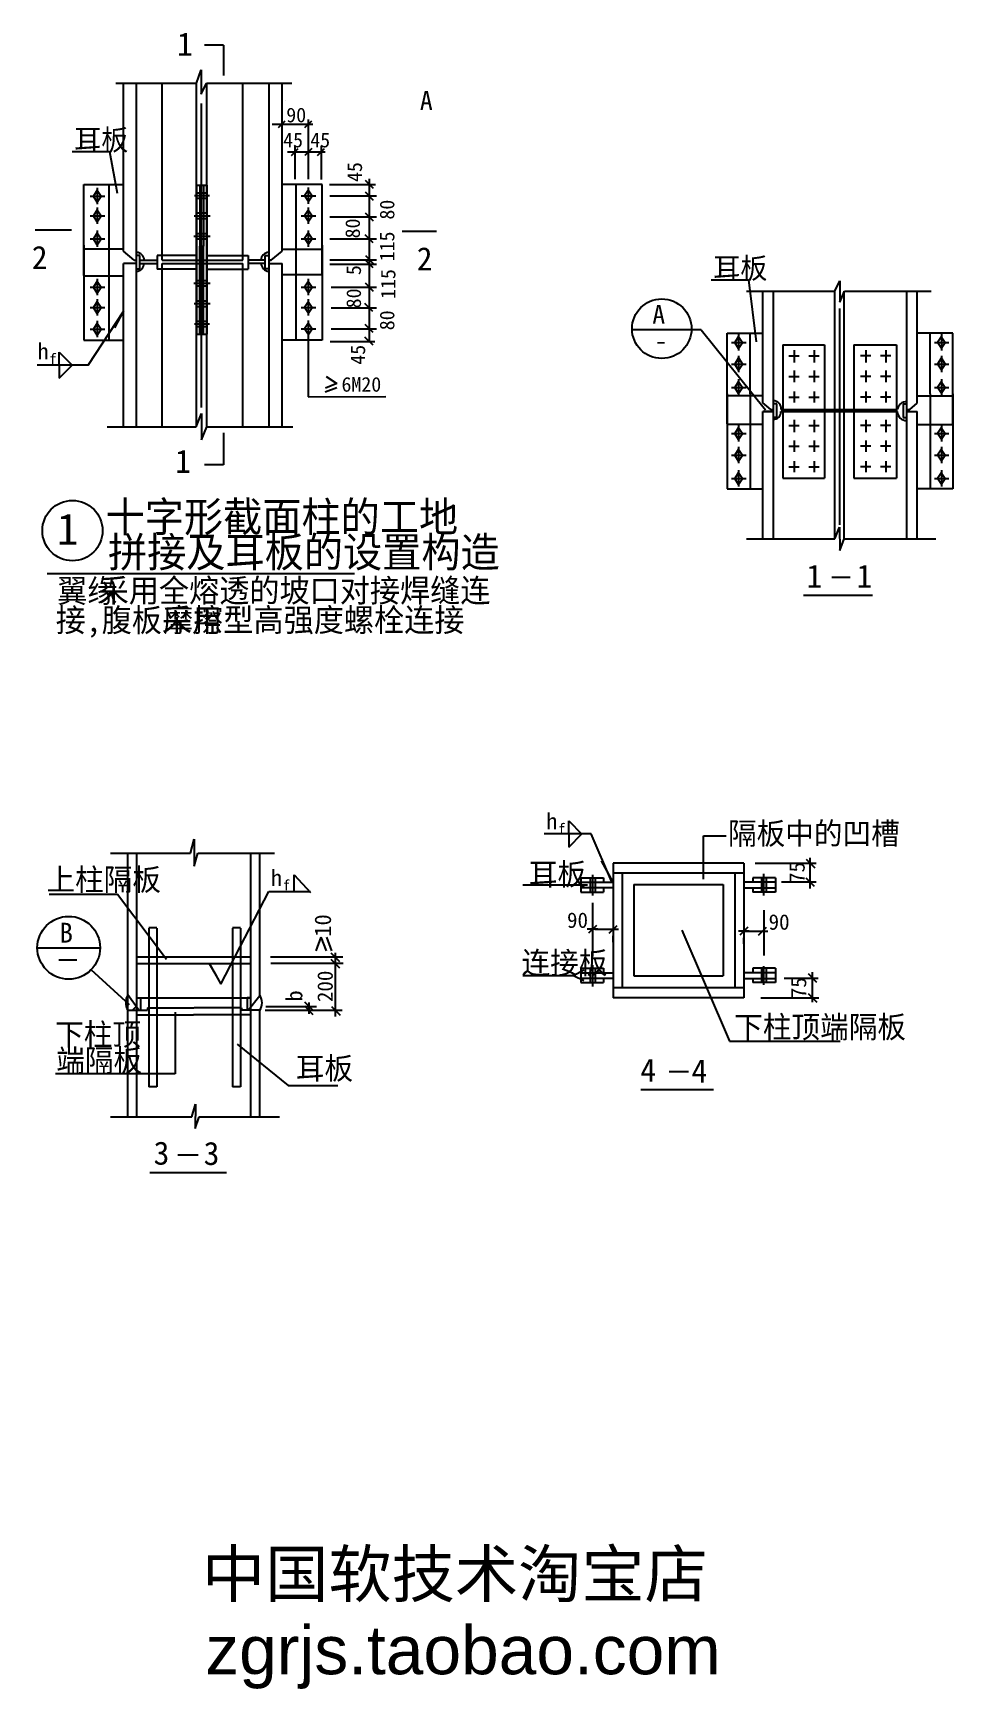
# Model space of a CAD drawing. Header units: metres. Extents: x 3860 to 14036, y 4732 to 11868.
# Drawn here: x 3860 to 7828, y 4732 to 11868 of the extents above; entities that cross this region are included whole.
import ezdxf

# ---------------------------------------------------------------- set-up
doc = ezdxf.new("R2010")
doc.units = ezdxf.units.M
for name, color, linetype in [('CENTER', 7, 'Continuous'), ('FRAMING', 2, 'Continuous'), ('HIDDEN', 3, 'Continuous'), ('Z', 4, 'Continuous')]:
    doc.layers.add(name, color=color, linetype=linetype)

# ---------------------------------------------------------------- blocks, each defined once
blk = doc.blocks.new('CC')
blk.add_line((-24.24, 0), (24.24, 0))
at = {"layer": 'FRAMING', "color": 6}
blk.add_line((-17.83, -17.83), (17.83, 17.83), dxfattribs=at)
blk = doc.blocks.new('zgrjs.taobao.com')
at = {"attachment_point": 1}
for s, insert, char_height in [('{\\fSimHei|b0|i0|c134|p49;中国软技术淘宝店}', (3032.61, 1646.85), 400), ('{\\fArial|b0|i0|c0|p34;zgrjs.taobao.com}', (3061.95, 999.76), 418)]:
    blk.add_mtext(s, dxfattribs=dict(at, insert=insert, char_height=char_height))

msp = doc.modelspace()

# ---------------------------------------------------------------- hatches: boundary and pattern name
at = {"layer": 'Z'}
h = msp.add_hatch(dxfattribs=at)
h.set_pattern_fill('ANSI31', scale=75)
h.paths.add_polyline_path([(4269.13, 7722.79), (4269.13, 7656.83), (4308.11, 7656.83), (4308.11, 7668.71)])
h = msp.add_hatch(dxfattribs=at)
h.set_pattern_fill('ANSI31', scale=75)
h.paths.add_polyline_path([(4839.12, 7719.89), (4799.62, 7670.35), (4799.62, 7656.83), (4839.15, 7656.83, 0.28)])
h = msp.add_hatch(dxfattribs=at)
h.set_pattern_fill('ANSI31', scale=75)
h.paths.add_polyline_path([(4799.62, 7670.35), (4788.84, 7656.83), (4799.62, 7656.83)])

# ---------------------------------------------------------------- linework, layer by layer
for p, q in [((4564.69, 11652.18), (4585.78, 11709.3)), ((4585.78, 11709.3), (4586.08, 11605)), ((4216.78, 11652.18), (4564.69, 11652.18)), ((4586.08, 11605), (4608.64, 11652.18)), ((4608.64, 11652.18), (4977.14, 11652.18)), ((5047.45, 11496.04), (5047.45, 11238.54)), ((4028.98, 11357.71), (4190.05, 11357.71)), ((4190.05, 11357.71), (4223.04, 11178.24)), ((4957.79, 11356.54), (5119.94, 11356.54)), ((4988.95, 11383.54), (4988.95, 11238.54)), ((5103.04, 11382.24), (5103.04, 11237.01)), ((5138.46, 11216.21), (5337.01, 11216.21)), ((5310.77, 11239.48), (5310.77, 10538.18)), ((4106.52, 11165.58), (4169.45, 11165.58)), ((4136.69, 11201.43), (4136.69, 11131.05)), ((5017.35, 11166.4), (5080.29, 11166.4)), ((5047.53, 11202.25), (5047.53, 11131.86)), ((5140.87, 11166.13), (5342.08, 11166.13)), ((4106.52, 11079.95), (4169.45, 11079.95)), ((4136.69, 11115.8), (4136.69, 11045.42)), ((5017.35, 11079.95), (5080.29, 11079.95)), ((5047.53, 11115.8), (5047.53, 11045.42)), ((5140.87, 11076.13), (5342.08, 11076.13)), ((4136.69, 11017.18), (4136.69, 10946.8)), ((5047.53, 11018.02), (5047.53, 10947.63)), ((4106.52, 10981.33), (4169.45, 10981.33)), ((5017.35, 10982.16), (5080.29, 10982.16)), ((5140.87, 10981.5), (5342.08, 10981.5)), ((4321.54, 10889.35), (4395.29, 10889.35)), ((4321.54, 10875.85), (4395.29, 10875.85)), ((4862.12, 10889.35), (4788.37, 10889.35)), ((4862.12, 10875.85), (4788.37, 10875.85)), ((5140.87, 10890.66), (5342.08, 10890.66)), ((5140.87, 10872.66), (5342.08, 10872.66)), ((4136.69, 10809.58), (4136.69, 10739.2)), ((5047.53, 10809.02), (5047.53, 10738.64)), ((6785.69, 10804.71), (6946.76, 10804.71)), ((6946.76, 10804.71), (6979.76, 10538.07)), ((7319.29, 10756.31), (7340.54, 10800.44)), ((7340.54, 10800.44), (7340.05, 10707.81)), ((4106.52, 10773.73), (4169.45, 10773.73)), ((4136.69, 10721.47), (4136.69, 10651.09)), ((5017.35, 10773.17), (5080.29, 10773.17)), ((5047.53, 10721.47), (5047.53, 10651.09)), ((5145.68, 10773.41), (5342.41, 10773.41)), ((6938.42, 10756.31), (7319.29, 10756.31)), ((7340.05, 10707.81), (7360.1, 10756.31)), ((7360.1, 10756.31), (7734.77, 10756.31)), ((4097.38, 10436.77), (4251.93, 10671.65)), ((4106.52, 10685.62), (4169.45, 10685.62)), ((5017.35, 10685.62), (5080.29, 10685.62)), ((5145.68, 10683.41), (5342.41, 10683.41)), ((7340.05, 9749.17), (7340.05, 10680.68)), ((4106.52, 10591.95), (4169.45, 10591.95)), ((4136.69, 10627.81), (4136.69, 10557.42)), ((5017.35, 10593.35), (5080.29, 10593.35)), ((5046.94, 10587.04), (5046.94, 10301.19)), ((5047.53, 10629.2), (5047.53, 10558.81)), ((5145.68, 10593.41), (5342.41, 10593.41)), ((6444.22, 10591.04), (6741.81, 10591.04)), ((6741.9, 10589.72), (7020, 10245.12)), ((6903.31, 10570.81), (6903.31, 10500.42)), ((7778.45, 10570.81), (7778.45, 10500.42)), ((3972.42, 10493.42), (4029.15, 10436.51)), ((3972.42, 10436.51), (3972.42, 10493.42)), ((5142.07, 10538.95), (5334.66, 10538.95)), ((6873.13, 10534.96), (6936.07, 10534.96)), ((7748.27, 10534.96), (7811.21, 10534.96)), ((4097.38, 10436.77), (3878.04, 10436.77)), ((3972.42, 10437.46), (3972.42, 10380.55)), ((3972.42, 10380.55), (4029.15, 10437.46)), ((6873.13, 10441.89), (6936.07, 10441.89)), ((6903.31, 10477.74), (6903.31, 10407.36)), ((7748.27, 10441.89), (7811.21, 10441.89)), ((7778.45, 10477.74), (7778.45, 10407.36)), ((5171.4, 10358.14), (5121.34, 10338.4)), ((5123.97, 10388.42), (5171.4, 10358.14)), ((6903.31, 10376.65), (6903.31, 10306.27)), ((7778.45, 10376.65), (7778.45, 10306.27)), ((5046.94, 10301.19), (5381.82, 10301.27)), ((5170.08, 10339.71), (5120.02, 10319.97)), ((6873.13, 10340.8), (6936.07, 10340.8)), ((7748.27, 10340.8), (7811.21, 10340.8)), ((4564.31, 10171.25), (4586.98, 10228.37)), ((4586.98, 10228.37), (4586.33, 10114.49)), ((4179.84, 10171.25), (4564.31, 10171.25)), ((4586.33, 10114.49), (4610.39, 10171.25)), ((4610.39, 10171.25), (4981.37, 10171.25)), ((6873.13, 10142.03), (6936.07, 10142.03)), ((6903.31, 10177.88), (6903.31, 10107.5)), ((7748.27, 10142.03), (7811.21, 10142.03)), ((7778.45, 10177.88), (7778.45, 10107.5)), ((6903.31, 10084.82), (6903.31, 10014.43)), ((7778.45, 10084.82), (7778.45, 10014.43)), ((6873.13, 10048.96), (6936.07, 10048.96)), ((7748.27, 10048.96), (7811.21, 10048.96)), ((6873.13, 9947.87), (6936.07, 9947.87)), ((6903.31, 9983.72), (6903.31, 9913.34)), ((7748.27, 9947.87), (7811.21, 9947.87)), ((7778.45, 9983.72), (7778.45, 9913.34)), ((7319.31, 9688.12), (7339.71, 9738.72)), ((7339.71, 9738.72), (7340.32, 9638.46)), ((6938.42, 9688.12), (7319.31, 9688.12)), ((7340.32, 9638.46), (7359.31, 9688.12)), ((7359.31, 9688.12), (7754.99, 9688.12)), ((6170.8, 8472.98), (6227.53, 8416.07)), ((6170.8, 8416.07), (6170.8, 8472.98)), ((4539.17, 8333.51), (4555.26, 8393.79)), ((4555.26, 8393.79), (4554.99, 8277.47)), ((6267.73, 8416.61), (6064.59, 8416.61)), ((6170.8, 8417.02), (6170.8, 8360.11)), ((6170.8, 8360.11), (6227.53, 8417.02)), ((6355.35, 8212.68), (6267.73, 8416.61)), ((6752.09, 8408.2), (6849.82, 8408.2)), ((6752.09, 8221.05), (6752.09, 8408.2)), ((4194.91, 8333.51), (4539.17, 8333.51)), ((4554.99, 8277.47), (4571.34, 8333.51)), ((4571.34, 8333.51), (4902.51, 8333.51)), ((6975.58, 8290.9), (7238.73, 8290.9)), ((7211.73, 8313.65), (7211.73, 8181.61)), ((4986.64, 8164.09), (4986.64, 8240.13)), ((4986.64, 8240.13), (5057, 8164.09)), ((7089.44, 8209.41), (7238.73, 8209.41)), ((3929.46, 8156.51), (4224.88, 8156.51)), ((4224.88, 8156.51), (4436.47, 7877.25)), ((4670.72, 7768.98), (4877.2, 8168.43)), ((4877.2, 8168.43), (5056.93, 8168.43)), ((5972.63, 8197.3), (6251.37, 8197.3)), ((6274.14, 8119.95), (6274.14, 7888.56)), ((7013.18, 8087.5), (7013.18, 7892.33)), ((6283.7, 8005.46), (6361.6, 8005.46)), ((6659.24, 8002.06), (6864.46, 7523.35)), ((6927.28, 7997.45), (7006.07, 7997.45)), ((3878.59, 7926.02), (4150.96, 7926.02)), ((5102.19, 7971.5), (5080.35, 7912.55)), ((5102.29, 7971.5), (5124.13, 7912.55)), ((5125.44, 7971.5), (5147.28, 7912.55)), ((6362.55, 7950.05), (6362.55, 7976.96)), ((6926.33, 7942.63), (6926.33, 7968.95)), ((4621.38, 7857.02), (4670.72, 7768.98)), ((5196.53, 7885.37), (4884.87, 7885.37)), ((4886.14, 7859.74), (5197.72, 7859.74)), ((5164.03, 7904.52), (5164.03, 7630.08)), ((4276.6, 7680.05), (4110.84, 7831.29)), ((6190.9, 7804.95), (5973.01, 7804.95)), ((6236.55, 7829.58), (6190.9, 7804.95)), ((6236.51, 7782.93), (6190.9, 7804.95)), ((7100.39, 7795.56), (7247.15, 7795.56)), ((7221.84, 7820.83), (7221.84, 7691.94)), ((4308.11, 7710.28), (4799.6, 7710.28)), ((6999.18, 7709.64), (7249.68, 7709.64)), ((4473.48, 7648.15), (4473.48, 7382.82)), ((4861.58, 7656.67), (5194.34, 7656.67)), ((4865.11, 7673.33), (5083.49, 7673.33)), ((5049.81, 7689.96), (5049.81, 7641.32)), ((4741.41, 7510.73), (4960.45, 7332.03)), ((6864.46, 7523.35), (7342.61, 7523.35)), ((4473.48, 7382.82), (3956.52, 7382.82)), ((4960.45, 7332.03), (5175.12, 7332.03)), ((4544.61, 7196.94), (4560.7, 7251.88)), ((4560.7, 7251.88), (4560.14, 7146.51)), ((4194.91, 7196.94), (4544.61, 7196.94)), ((4560.14, 7146.51), (4576.79, 7196.94)), ((4576.79, 7196.94), (4923.85, 7196.94))]:
    msp.add_line(p, q)
for points in [[(6311.36, 8300.83), (6361.07, 8208.95)], [(4651.21, 7804.82), (4620.91, 7857.03)]]:
    msp.add_lwpolyline(points)
for centre, radius in [((6572.47, 10594.1), 128.29), ((4014.01, 7925.95), 135.42)]:
    msp.add_circle(centre, radius)
at = {"layer": 'CENTER'}
msp.add_line((4891.34, 11475.69), (5066.84, 11475.69), dxfattribs=at)
at = {"layer": 'FRAMING'}
for p, q in [((4681.29, 11816.88), (4599.5, 11816.88)), ((4681.29, 11816.88), (4681.29, 11685.02)), ((4250.15, 10928.13), (4250.15, 11652.18)), ((4306.57, 10171.25), (4306.57, 11652.18)), ((4416.82, 10889.35), (4416.82, 11652.18)), ((4765.87, 10889.35), (4765.87, 11652.18)), ((4878.07, 10171.25), (4878.07, 11652.18)), ((4934.15, 10928.67), (4934.15, 11652.18)), ((4587.25, 10255.14), (4587.25, 11564.79)), ((4079.06, 11215.21), (4250.75, 11215.21)), ((4079.06, 10823.71), (4079.06, 11215.21)), ((4187.71, 11215.21), (4187.71, 10544.71)), ((4564.76, 11212.7), (4610.29, 11212.7)), ((4564.76, 11212.7), (4564.76, 10570.9)), ((4579.16, 11212.7), (4595.89, 11212.7)), ((4579.16, 11212.7), (4579.16, 10949.55)), ((4595.89, 11212.7), (4595.89, 10949.55)), ((4610.29, 11212.7), (4610.29, 10570.9)), ((5107.16, 11215.21), (4934, 11215.21)), ((4993.25, 11215.21), (4993.25, 10544.71)), ((5107.16, 10823.71), (5107.16, 11215.21)), ((4137.45, 11191.55), (4120.34, 11165.65)), ((4137.45, 11139.75), (4120.34, 11165.65)), ((4136.42, 11191.55), (4153.53, 11165.65)), ((4136.42, 11139.75), (4153.53, 11165.65)), ((4557.36, 11167.98), (4620.88, 11167.98)), ((5048.29, 11192.37), (5031.17, 11166.47)), ((5048.29, 11140.57), (5031.17, 11166.47)), ((5047.25, 11192.37), (5064.36, 11166.47)), ((5047.25, 11140.57), (5064.36, 11166.47)), ((4137.45, 11105.92), (4120.34, 11080.02)), ((4137.45, 11054.12), (4120.34, 11080.02)), ((4136.42, 11105.92), (4153.53, 11080.02)), ((4136.42, 11054.12), (4153.53, 11080.02)), ((4555.55, 11080.98), (4623.59, 11080.98)), ((5048.29, 11105.92), (5031.17, 11080.02)), ((5048.29, 11054.12), (5031.17, 11080.02)), ((5047.25, 11105.92), (5064.36, 11080.02)), ((5047.25, 11054.12), (5064.36, 11080.02)), ((3869.35, 11020.66), (4025.77, 11020.66)), ((4137.45, 11007.3), (4120.34, 10981.4)), ((4136.42, 11007.3), (4153.53, 10981.4)), ((4553.74, 10993.08), (4623.59, 10993.08)), ((5048.29, 11008.14), (5031.17, 10982.23)), ((5047.25, 11008.14), (5064.36, 10982.23)), ((5452.36, 11014.78), (5601.28, 11014.78)), ((4079.06, 10954.21), (4079.06, 10544.71)), ((4137.45, 10955.5), (4120.34, 10981.4)), ((4136.42, 10955.5), (4153.53, 10981.4)), ((4250.15, 10937.09), (4187.71, 10937.09)), ((4295.74, 10889.35), (4250.15, 10928.13)), ((4579.16, 10570.9), (4579.16, 10949.55)), ((4579.16, 10949.55), (4595.89, 10949.55)), ((4595.89, 10570.9), (4595.89, 10949.55)), ((4887.92, 10889.35), (4934.15, 10928.67)), ((4934.15, 10937.29), (4993.25, 10937.29)), ((5048.29, 10956.33), (5031.17, 10982.23)), ((5047.25, 10956.33), (5064.36, 10982.23)), ((5107.16, 10954.21), (5107.16, 10544.71)), ((4250.15, 10171.25), (4250.15, 10875.85)), ((4306.57, 10875.85), (4250.15, 10875.85)), ((4295.74, 10889.35), (4306.57, 10889.35)), ((4321.54, 10909.97), (4306.3, 10909.97)), ((4306.3, 10852.37), (4321.54, 10852.37)), ((4321.54, 10852.37), (4321.54, 10909.97)), ((4339.35, 10875.85), (4348.08, 10875.85)), ((4395.29, 10910.24), (4395.29, 10850.71)), ((4416.82, 10889.35), (4765.87, 10889.35)), ((4416.82, 10875.85), (4765.87, 10875.85)), ((4416.82, 10171.25), (4416.82, 10875.85)), ((4765.87, 10171.25), (4765.87, 10875.85)), ((4788.37, 10910.24), (4788.37, 10850.71)), ((4862.12, 10852.37), (4862.12, 10909.97)), ((4862.12, 10909.97), (4877.36, 10909.97)), ((4877.36, 10852.37), (4862.12, 10852.37)), ((4887.92, 10889.35), (4877.08, 10889.35)), ((4877.08, 10875.85), (4933.51, 10875.85)), ((4878.07, 10889.35), (4887.92, 10889.35)), ((4878.07, 10875.85), (4934.15, 10875.85)), ((4934.15, 10171.25), (4934.15, 10875.85)), ((4137.45, 10799.7), (4120.34, 10773.8)), ((4136.42, 10799.7), (4153.53, 10773.8)), ((4251.13, 10821.26), (4187.71, 10821.26)), ((4553.74, 10790.52), (4623.59, 10790.52)), ((4579.16, 10834.05), (4595.89, 10834.05)), ((4934.15, 10828.23), (4993.25, 10828.23)), ((5048.29, 10799.14), (5031.17, 10773.24)), ((5047.25, 10799.14), (5064.36, 10773.24)), ((4137.45, 10747.9), (4120.34, 10773.8)), ((4137.45, 10711.59), (4120.34, 10685.69)), ((4136.42, 10747.9), (4153.53, 10773.8)), ((4136.42, 10711.59), (4153.53, 10685.69)), ((5048.29, 10747.34), (5031.17, 10773.24)), ((5048.29, 10711.59), (5031.17, 10685.69)), ((5047.25, 10747.34), (5064.36, 10773.24)), ((5047.25, 10711.59), (5064.36, 10685.69)), ((7008.73, 10274.81), (7008.73, 10756.31)), ((7053.73, 9688.12), (7053.73, 10756.31)), ((7319.23, 10245.75), (7319.23, 10756.31)), ((7359.73, 10245.75), (7359.73, 10756.31)), ((7629.73, 9688.12), (7629.73, 10756.31)), ((7674.73, 10273.43), (7674.73, 10756.31)), ((4137.45, 10659.79), (4120.34, 10685.69)), ((4136.42, 10659.79), (4153.53, 10685.69)), ((4555.55, 10702.62), (4623.59, 10702.62)), ((5048.29, 10659.79), (5031.17, 10685.69)), ((5047.25, 10659.79), (5064.36, 10685.69)), ((4137.45, 10617.93), (4120.34, 10592.03)), ((4137.45, 10566.12), (4120.34, 10592.03)), ((4136.42, 10617.93), (4153.53, 10592.03)), ((4136.42, 10566.12), (4153.53, 10592.03)), ((4557.36, 10615.62), (4620.88, 10615.62)), ((4564.76, 10570.9), (4610.29, 10570.9)), ((5048.29, 10619.32), (5031.17, 10593.42)), ((5048.29, 10567.52), (5031.17, 10593.42)), ((5047.25, 10619.32), (5064.36, 10593.42)), ((5047.25, 10567.52), (5064.36, 10593.42)), ((6854.26, 10575.05), (7007.46, 10575.05)), ((6854.26, 10183.55), (6854.26, 10575.05)), ((7828.33, 10575.05), (7675.73, 10575.05)), ((7828.33, 10183.55), (7828.33, 10575.05)), ((4079.06, 10544.71), (4250.75, 10544.71)), ((5107.16, 10544.71), (4934, 10544.71)), ((6904.07, 10560.93), (6886.96, 10535.03)), ((6904.07, 10509.13), (6886.96, 10535.03)), ((6903.03, 10560.93), (6920.14, 10535.03)), ((6903.03, 10509.13), (6920.14, 10535.03)), ((7095.35, 10524.16), (7274.19, 10524.16)), ((7095.35, 10524.16), (7095.35, 9949.35)), ((7142.94, 10501.76), (7142.94, 10448.48)), ((7229.12, 10501.76), (7229.12, 10448.48)), ((7274.19, 10524.16), (7274.19, 9949.35)), ((7400.78, 10524.16), (7584.69, 10524.16)), ((7400.78, 10524.16), (7400.78, 9949.35)), ((7452.33, 10501.76), (7452.33, 10448.48)), ((7538.51, 10501.76), (7538.51, 10448.48)), ((7584.69, 10524.16), (7584.69, 9949.35)), ((7779.21, 10560.93), (7762.1, 10535.03)), ((7779.21, 10509.13), (7762.1, 10535.03)), ((7778.17, 10560.93), (7795.29, 10535.03)), ((7778.17, 10509.13), (7795.29, 10535.03)), ((6904.07, 10467.86), (6886.96, 10441.96)), ((6904.07, 10416.06), (6886.96, 10441.96)), ((6903.03, 10467.86), (6920.14, 10441.96)), ((6903.03, 10416.06), (6920.14, 10441.96)), ((7120.44, 10477.81), (7165.05, 10477.81)), ((7206.63, 10477.81), (7251.24, 10477.81)), ((7474.82, 10477.81), (7430.21, 10477.81)), ((7561.01, 10477.81), (7516.4, 10477.81)), ((7779.21, 10467.86), (7762.1, 10441.96)), ((7779.21, 10416.06), (7762.1, 10441.96)), ((7778.17, 10467.86), (7795.29, 10441.96)), ((7778.17, 10416.06), (7795.29, 10441.96)), ((6904.07, 10366.77), (6886.96, 10340.87)), ((6903.03, 10366.77), (6920.14, 10340.87)), ((7120.44, 10388.79), (7165.05, 10388.79)), ((7142.94, 10413.39), (7142.94, 10363.52)), ((7206.63, 10388.79), (7251.24, 10388.79)), ((7229.12, 10413.39), (7229.12, 10363.52)), ((7474.82, 10388.79), (7430.21, 10388.79)), ((7452.33, 10413.39), (7452.33, 10363.52)), ((7561.01, 10388.79), (7516.4, 10388.79)), ((7538.51, 10413.39), (7538.51, 10363.52)), ((7779.21, 10366.77), (7762.1, 10340.87)), ((7778.17, 10366.77), (7795.29, 10340.87)), ((6854.26, 10314.05), (6854.26, 9904.55)), ((7007.84, 10305.05), (6854.26, 10305.05)), ((6904.07, 10314.97), (6886.96, 10340.87)), ((6903.03, 10314.97), (6920.14, 10340.87)), ((6953.31, 10314.05), (6953.31, 10181.03)), ((7120.44, 10299.75), (7165.05, 10299.75)), ((7142.94, 10324.06), (7142.94, 10276.33)), ((7206.63, 10299.75), (7251.24, 10299.75)), ((7229.12, 10324.06), (7229.12, 10276.33)), ((7474.82, 10299.75), (7430.21, 10299.75)), ((7452.33, 10324.06), (7452.33, 10276.33)), ((7561.01, 10299.75), (7516.4, 10299.75)), ((7538.51, 10324.06), (7538.51, 10276.33)), ((7675.34, 10305.05), (7828.33, 10305.05)), ((7729.87, 10314.05), (7729.87, 10181.03)), ((7779.21, 10314.97), (7762.1, 10340.87)), ((7778.17, 10314.97), (7795.29, 10340.87)), ((7828.33, 10314.05), (7828.33, 9904.55)), ((7042.9, 10245.75), (7008.73, 10274.81)), ((7050.85, 10236.75), (7008.73, 10236.75)), ((7008.73, 9688.12), (7008.73, 10236.75)), ((7009.69, 10236.75), (7053.73, 10236.75)), ((7042.9, 10245.75), (7053.73, 10245.75)), ((7068.82, 10270.87), (7053.57, 10270.87)), ((7053.57, 10213.27), (7068.82, 10213.27)), ((7068.82, 10213.27), (7068.82, 10270.87)), ((7086.63, 10236.75), (7095.35, 10236.75)), ((7087.13, 10245.75), (7095.35, 10245.75)), ((7274.19, 10245.75), (7400.78, 10245.75)), ((7274.19, 10236.75), (7400.78, 10236.75)), ((7319.23, 9688.12), (7319.23, 10236.75)), ((7359.73, 9688.12), (7359.73, 10236.75)), ((7584.69, 10245.75), (7588.58, 10245.75)), ((7584.69, 10236.75), (7588.07, 10236.75)), ((7629.46, 10269.21), (7614.22, 10269.21)), ((7614.22, 10269.21), (7614.22, 10211.61)), ((7614.22, 10211.61), (7629.46, 10211.61)), ((7629.73, 10245.75), (7642.18, 10245.75)), ((7629.73, 10236.75), (7674.81, 10236.75)), ((7642.18, 10245.75), (7674.73, 10273.43)), ((7674.73, 9688.12), (7674.73, 10236.75)), ((4681.29, 10145.86), (4681.29, 10007.38)), ((7007.84, 10181.1), (6854.26, 10181.1)), ((6904.07, 10168), (6886.96, 10142.1)), ((6904.07, 10116.2), (6886.96, 10142.1)), ((6903.03, 10168), (6920.14, 10142.1)), ((6903.03, 10116.2), (6920.14, 10142.1)), ((7120.44, 10177.38), (7165.05, 10177.38)), ((7142.94, 10201.33), (7142.94, 10148.04)), ((7206.63, 10177.38), (7251.24, 10177.38)), ((7229.12, 10201.33), (7229.12, 10148.04)), ((7474.82, 10177.38), (7430.21, 10177.38)), ((7452.33, 10201.33), (7452.33, 10148.04)), ((7561.01, 10177.38), (7516.4, 10177.38)), ((7538.51, 10201.33), (7538.51, 10148.04)), ((7675.34, 10181.1), (7828.33, 10181.1)), ((7779.21, 10168), (7762.1, 10142.1)), ((7779.21, 10116.2), (7762.1, 10142.1)), ((7778.17, 10168), (7795.29, 10142.1)), ((7778.17, 10116.2), (7795.29, 10142.1)), ((6904.07, 10074.94), (6886.96, 10049.04)), ((6903.03, 10074.94), (6920.14, 10049.04)), ((7120.44, 10088.35), (7165.05, 10088.35)), ((7142.94, 10112.95), (7142.94, 10063.08)), ((7206.63, 10088.35), (7251.24, 10088.35)), ((7229.12, 10112.95), (7229.12, 10063.08)), ((7474.82, 10088.35), (7430.21, 10088.35)), ((7452.33, 10112.95), (7452.33, 10063.08)), ((7561.01, 10088.35), (7516.4, 10088.35)), ((7538.51, 10112.95), (7538.51, 10063.08)), ((7779.21, 10074.94), (7762.1, 10049.04)), ((7778.17, 10074.94), (7795.29, 10049.04)), ((4681.29, 10007.38), (4599.5, 10007.38)), ((6904.07, 10023.13), (6886.96, 10049.04)), ((6903.03, 10023.13), (6920.14, 10049.04)), ((7120.44, 9999.31), (7165.05, 9999.31)), ((7142.94, 10023.62), (7142.94, 9975.89)), ((7206.63, 9999.31), (7251.24, 9999.31)), ((7229.12, 10023.62), (7229.12, 9975.89)), ((7474.82, 9999.31), (7430.21, 9999.31)), ((7452.33, 10023.62), (7452.33, 9975.89)), ((7561.01, 9999.31), (7516.4, 9999.31)), ((7538.51, 10023.62), (7538.51, 9975.89)), ((7779.21, 10023.13), (7762.1, 10049.04)), ((7778.17, 10023.13), (7795.29, 10049.04)), ((6904.07, 9973.84), (6886.96, 9947.94)), ((6904.07, 9922.04), (6886.96, 9947.94)), ((6903.03, 9973.84), (6920.14, 9947.94)), ((6903.03, 9922.04), (6920.14, 9947.94)), ((7095.35, 9949.35), (7274.19, 9949.35)), ((7400.78, 9949.35), (7584.69, 9949.35)), ((7779.21, 9973.84), (7762.1, 9947.94)), ((7779.21, 9922.04), (7762.1, 9947.94)), ((7778.17, 9973.84), (7795.29, 9947.94)), ((7778.17, 9922.04), (7795.29, 9947.94)), ((6854.26, 9904.55), (7007.46, 9904.55)), ((7828.33, 9904.55), (7675.73, 9904.55)), ((3920.5, 9539.18), (5246.44, 9539.18)), ((7184.08, 9446.01), (7480.84, 9446.01)), ((4269.13, 7639.72), (4269.13, 8333.51)), ((4308.11, 7585.64), (4308.11, 8333.51)), ((4799.62, 7587.28), (4799.62, 8333.51)), ((4839.13, 7719.9), (4839.13, 8333.51)), ((6926.26, 8290.92), (6362.62, 8290.92)), ((6362.62, 8290.92), (6362.62, 7710.2)), ((6926.26, 8290.92), (6926.26, 7710.2)), ((6223.13, 8227.47), (6321.11, 8227.47)), ((6223.13, 8227.47), (6223.13, 8184.05)), ((6223.13, 8208.5), (6360.11, 8208.5)), ((6321.11, 8227.47), (6321.11, 8208.5)), ((6926.26, 8247.55), (6362.62, 8247.55)), ((6400.84, 8247.55), (6400.84, 7753.57)), ((6888.04, 8247.55), (6888.04, 7753.57)), ((7063.24, 8208.5), (6926.26, 8208.5)), ((7063.24, 8227.47), (6965.26, 8227.47)), ((6965.26, 8227.47), (6965.26, 8208.5)), ((7063.24, 8227.47), (7063.24, 8184.05)), ((6360.11, 8184.05), (6223.13, 8184.05)), ((6223.13, 8184.05), (6223.13, 8165.72)), ((6223.13, 8165.72), (6321.11, 8165.72)), ((6321.11, 8184.05), (6321.11, 8165.49)), ((6451.78, 8198.75), (6837.64, 8198.75)), ((6451.78, 8198.75), (6451.78, 7805.04)), ((6837.64, 8198.75), (6837.64, 7805.04)), ((6926.26, 8184.05), (7063.24, 8184.05)), ((6965.26, 8184.05), (6965.26, 8165.49)), ((7063.24, 8165.72), (6965.26, 8165.72)), ((7063.24, 8184.05), (7063.24, 8165.72)), ((3971.32, 7873.38), (4048.65, 7873.38)), ((4308.11, 7886.61), (4799, 7886.61)), ((4308.11, 7858.21), (4799, 7858.21)), ((6223.13, 7837.54), (6223.13, 7794.11)), ((6223.13, 7837.54), (6321.11, 7837.54)), ((6223.13, 7818.56), (6360.11, 7818.56)), ((6223.13, 7794.11), (6223.13, 7775.79)), ((6360.11, 7794.11), (6223.13, 7794.11)), ((6321.11, 7837.54), (6321.11, 7818.56)), ((6321.11, 7794.11), (6321.11, 7775.55)), ((6451.78, 7805.04), (6837.64, 7805.04)), ((7063.24, 7818.56), (6926.26, 7818.56)), ((6926.26, 7794.11), (7063.24, 7794.11)), ((7063.24, 7837.54), (6965.26, 7837.54)), ((6965.26, 7837.54), (6965.26, 7818.56)), ((6965.26, 7794.11), (6965.26, 7775.55)), ((7063.24, 7837.54), (7063.24, 7794.11)), ((7063.24, 7794.11), (7063.24, 7775.79)), ((4269.13, 7196.94), (4269.13, 7745.46)), ((4316.67, 7656.83), (4269.13, 7722.79)), ((4308.11, 7196.94), (4308.11, 7745.46)), ((4323.71, 7710.28), (4323.71, 7656.83)), ((4799.53, 7710.37), (4784.45, 7710.37)), ((4784.45, 7710.28), (4784.45, 7656.83)), ((4788.84, 7656.83), (4839.13, 7719.9)), ((6223.13, 7775.79), (6321.11, 7775.79)), ((6926.26, 7753.57), (6362.62, 7753.57)), ((6926.26, 7710.2), (6362.62, 7710.2)), ((7063.24, 7775.79), (6965.26, 7775.79)), ((4269.13, 7656.83), (4354.27, 7656.83)), ((4308.11, 7637.44), (4551.87, 7637.44)), ((4354.27, 7666.72), (4553.56, 7666.72)), ((4354.27, 7666.72), (4354.27, 7656.83)), ((4798.18, 7637.44), (4552.92, 7637.44)), ((4759.05, 7666.72), (4554.61, 7666.72)), ((4759.05, 7666.72), (4759.05, 7656.83)), ((4839.13, 7656.83), (4759.05, 7656.83)), ((4799.62, 7196.94), (4799.62, 7656.83)), ((4839.13, 7196.94), (4839.13, 7656.83)), ((4839.13, 7636.83), (4839.13, 7656.83)), ((6482.45, 7315.28), (6795.69, 7315.28)), ((4364.43, 6957.64), (4694.16, 6957.64))]:
    msp.add_line(p, q, dxfattribs=at)
msp.add_circle((4030.18, 9723.79), 129.85, dxfattribs=at)
for centre, radius, start, end in [((4306.04, 10889.02), 34.07, 0.56, 89.56), ((4877.62, 10889.02), 34.07, 90.44, 179.44), ((4306.18, 10875.27), 33.18, 270.21, 0.99), ((4877.48, 10875.27), 33.18, 179.01, 269.79), ((7053.31, 10249.92), 34.07, 352.97, 89.56), ((7628.52, 10238.98), 40.51, 88.66, 170.39), ((7053.45, 10236.17), 33.18, 270.21, 0.99), ((7628.52, 10238.98), 40.51, 183.16, 271.34), ((4322.61, 7689.81), 62.83, 148.34, 211.66), ((4786.69, 7688.34), 61.2, 328.94, 31.08)]:
    msp.add_arc(centre, radius, start, end, dxfattribs=at)
at = {"layer": 'HIDDEN'}
for p, q in [((4564.77, 10171.25), (4564.77, 11652.18)), ((4610.3, 10171.25), (4610.3, 11652.18)), ((4564.76, 11180.01), (4610.29, 11180.01)), ((4564.76, 11156.61), (4610.29, 11156.61)), ((4564.76, 11093.17), (4610.29, 11093.17)), ((4564.76, 11069.77), (4610.29, 11069.77)), ((4564.76, 11004.67), (4610.29, 11004.67)), ((4187.71, 10937.09), (4082.76, 10937.09)), ((4564.76, 10981.27), (4610.29, 10981.27)), ((4993.25, 10937.29), (5106.91, 10937.29)), ((4566.13, 10910.24), (4395.29, 10910.24)), ((4566.13, 10850.71), (4395.29, 10850.71)), ((4611.13, 10910.24), (4788.37, 10910.24)), ((4611.13, 10850.71), (4788.37, 10850.71)), ((4187.71, 10821.26), (4080.43, 10821.26)), ((4564.76, 10802.33), (4610.29, 10802.33)), ((4564.76, 10778.93), (4610.29, 10778.93)), ((4993.25, 10828.23), (5106.91, 10828.23)), ((4564.76, 10713.83), (4610.29, 10713.83)), ((4564.76, 10690.43), (4610.29, 10690.43)), ((4564.76, 10626.99), (4610.29, 10626.99)), ((4564.76, 10603.59), (4610.29, 10603.59)), ((6953.31, 10314.05), (6953.31, 10575.05)), ((7729.87, 10314.05), (7729.87, 10575.05)), ((7095.49, 10245.61), (7273.94, 10245.61)), ((7095.49, 10236.87), (7274.33, 10236.87)), ((7400.76, 10245.72), (7584.56, 10245.72)), ((7400.76, 10236.74), (7584.56, 10236.74)), ((6953.31, 10183.55), (6953.31, 9904.55)), ((7729.87, 10183.55), (7729.87, 9904.55)), ((6263.03, 8227.47), (6263.03, 8165.72)), ((6284.46, 8227.47), (6284.46, 8165.72)), ((7001.91, 8227.47), (7001.91, 8165.72)), ((7023.34, 8227.47), (7023.34, 8165.72)), ((4393.78, 8011.23), (4360.2, 8011.23)), ((4360.2, 8009.74), (4360.2, 7326.31)), ((4393.78, 8009.74), (4393.78, 7326.31)), ((4754.78, 8011.23), (4721.2, 8011.23)), ((4721.2, 8009.74), (4721.2, 7326.31)), ((4754.78, 8009.74), (4754.78, 7326.31)), ((6263.03, 7837.54), (6263.03, 7775.79)), ((6284.46, 7837.54), (6284.46, 7775.79)), ((7001.91, 7837.54), (7001.91, 7775.79)), ((7023.34, 7837.54), (7023.34, 7775.79)), ((4393.78, 7326.31), (4360.2, 7326.31)), ((4754.78, 7326.31), (4721.2, 7326.31))]:
    msp.add_line(p, q, dxfattribs=at)
at = {"layer": 'Z'}
for p, q in [((4950.51, 11579.14), (4950.51, 11579.14)), ((4918.49, 11460.8), (4947.91, 11490.22)), ((5033.02, 11460.8), (5062.44, 11490.22)), ((5030.56, 11460.8), (5030.56, 11460.8)), ((4975.04, 11341.12), (5004.46, 11370.54)), ((5034.54, 11342.61), (5063.96, 11372.02)), ((5087.84, 11341.07), (5117.25, 11370.49)), ((4975.04, 11336.19), (4975.04, 11336.19)), ((5030.43, 11342.61), (5030.43, 11342.61)), ((5089.48, 11341.07), (5089.48, 11341.07)), ((5293.12, 11234.9), (5328.02, 11199.97)), ((5293.07, 11183.63), (5327.97, 11148.71)), ((5293.07, 11093.51), (5327.97, 11058.59)), ((5291.56, 11000.65), (5326.45, 10965.73)), ((5291.56, 10892.48), (5326.45, 10857.56)), ((5293.95, 10909.11), (5328.85, 10874.19)), ((5293.07, 10791.16), (5327.97, 10756.24)), ((5289.49, 10704.33), (5324.39, 10669.41)), ((5291.56, 10613.58), (5326.45, 10578.66)), ((5290.53, 10559.75), (5325.43, 10524.83)), ((7306.58, 9523.9), (7385.52, 9523.9)), ((7195.69, 8307.62), (7232.53, 8270.76)), ((6274.14, 8239.72), (6274.14, 8151.04)), ((7011.71, 8244.65), (7011.71, 8151.58)), ((7193.4, 8227.71), (7230.24, 8190.85)), ((5145.44, 7903.99), (5182.27, 7867.13)), ((5145.44, 7876.98), (5182.27, 7840.12)), ((6274.14, 7851.31), (6274.14, 7759.08)), ((7011.71, 7846.41), (7011.71, 7766.33)), ((7203.23, 7814.86), (7240.06, 7778)), ((7204.55, 7728.52), (7241.39, 7691.66)), ((5031.03, 7675.46), (5067.86, 7638.6)), ((5031.87, 7692.22), (5068.71, 7655.36)), ((5147.59, 7672.23), (5184.43, 7635.37)), ((6604.66, 7392.82), (6687.98, 7392.82)), ((4485.17, 7033.84), (4572.88, 7033.84))]:
    msp.add_line(p, q, dxfattribs=at)
msp.add_lwpolyline([(4212.5, 10597.17), (4250.36, 10667.92)], dxfattribs=at)

# ---------------------------------------------------------------- block references
at = {"xscale": 0.95, "yscale": 0.95, "zscale": 0.95, "rotation": 180}
for p in [(6273.41, 8005.46), (6926.33, 7997.45)]:
    msp.add_blockref('CC', p, dxfattribs=at)
for name, p, xscale, yscale, zscale in [('CC', (6362.55, 8005.46), 0.95, 0.95, 0.95), ('CC', (7007.02, 7997.45), 0.95, 0.95, 0.95), ('zgrjs.taobao.com', (3072.42, 4503.86), 0.5, 0.5, 0.5)]:
    msp.add_blockref(name, p, dxfattribs=dict(xscale=xscale, yscale=yscale, zscale=zscale))

# ---------------------------------------------------------------- texts
for s, height, p in [('耳板', 90, (4037.33, 11363.03)), ('耳板', 90, (6794.05, 10810.02)), ('十字形截面柱的工地', 130, (4173.09, 9718.37)), ('拼接及耳板的设置构造', 130, (4183.54, 9566.34)), ('翼缘', 100, (3964.22, 9413.68)), ('采用全熔透的坡口对接焊缝连', 100, (4143.32, 9415.74)), ('接,腹板采用', 100, (3958.12, 9288.29)), ('摩擦型高强度螺栓连接', 100, (4421.19, 9288.67)), ('隔板中的凹槽', 95, (6858.05, 8371.25)), ('上柱隔板', 95, (3917.89, 8172.66)), ('耳板', 95, (5998.93, 8195.77)), ('连接板', 95, (5967.47, 7813.74)), ('下柱顶端隔板', 95, (6884.83, 7537.25)), ('下柱顶', 95, (3955.55, 7505.08)), ('端隔板', 95, (3959.93, 7393.11)), ('耳板', 95, (4993.82, 7358.73))]:
    msp.add_text(s, height=height).set_placement(p)
at = {"layer": 'FRAMING'}
for s, height, p in [('-', 81, (6541.81, 10502.31)), ('1', 135, (3963.58, 9662.64))]:
    msp.add_text(s, height=height, dxfattribs=at).set_placement(p)
at = {"layer": 'Z'}
for s, height, p in [('1', 100, (4481.7, 11770.97)), ('A', 81, (5529.11, 11537.22)), ('90', 63, (4952.56, 11483.73)), ('45', 63, (4939.06, 11375.73)), ('45', 63, (5056.06, 11375.73)), ('2', 100, (3854.67, 10851.14)), ('2', 100, (5515.2, 10845.49)), ('A', 81, (6531.75, 10615.22)), ('h', 70, (3879.45, 10461.54)), ('f', 45, (3930.77, 10442.13)), ('6M20', 63, (5190.74, 10322.73)), ('1', 100, (4473.12, 9972.73)), ('1', 100, (7196.55, 9477.4)), ('1', 100, (7412.65, 9477.4)), ('h', 70, (6074.14, 8436.21)), ('f', 45, (6125.47, 8416.8)), ('h', 70, (4886.52, 8192.42)), ('f', 45, (4937.85, 8173.01)), ('90', 66.5, (6163.66, 8011.64)), ('90', 66.5, (7033.25, 8003.73)), ('B', 85.5, (3974.23, 7948.04)), ('4', 100, (6480.03, 7348.32)), ('4', 100, (6700.45, 7344.74)), ('3', 100, (4380.27, 6991)), ('3', 100, (4596.08, 6989.66))]:
    msp.add_text(s, height=height, dxfattribs=at).set_placement(p)
for s, height, p in [('45', 63, (5279.3, 11226.41)), ('80', 63, (5418.8, 11064.41)), ('80', 63, (5270.3, 10983.41)), ('115', 63, (5418.8, 10884.41)), ('5', 63, (5274.8, 10825.14)), ('115', 63, (5423.3, 10722.41)), ('80', 63, (5274.8, 10681.91)), ('80', 63, (5418.8, 10587.41)), ('45', 63, (5292.8, 10438.91)), ('75', 66.5, (7188.85, 8205.31)), ('10', 71.25, (5145.76, 7973.35)), ('200', 66.5, (5153.15, 7691.74)), ('75', 66.5, (7195.79, 7708.46)), ('b', 70, (5021.82, 7694.65))]:
    msp.add_text(s, height=height, rotation=90, dxfattribs=at).set_placement(p)

doc.saveas('drawing.dxf')
